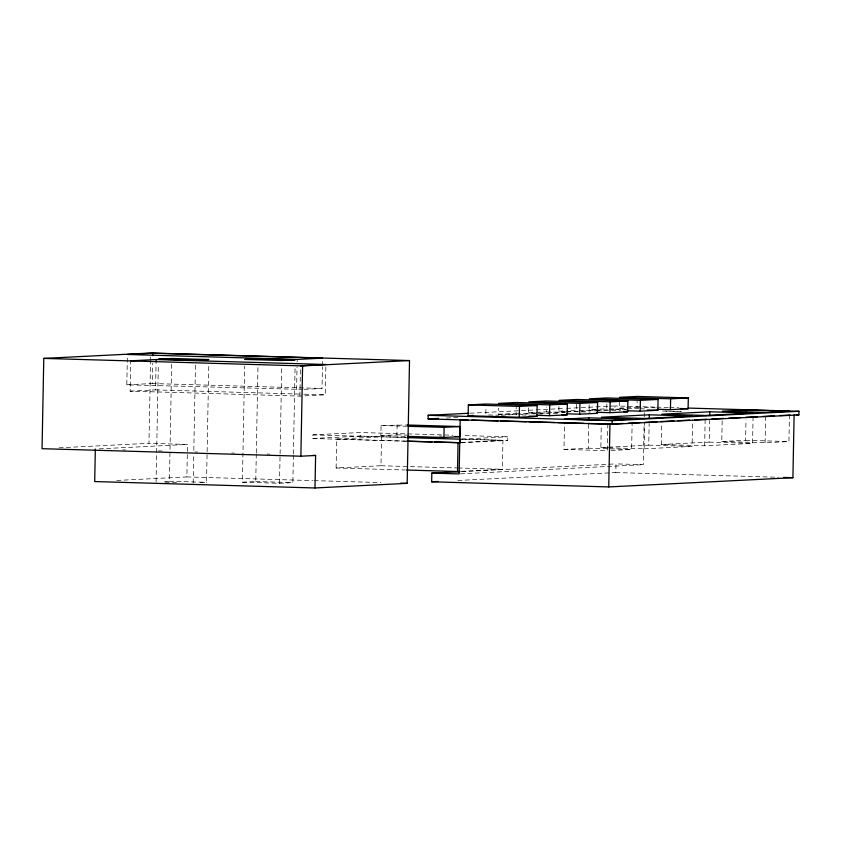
<?xml version="1.0" encoding="UTF-8"?>
<svg xmlns="http://www.w3.org/2000/svg" width="841" height="841" viewBox="0 0 841 841"><rect width="100%" height="100%" fill="white"/><g stroke="black" fill="none" stroke-linecap="round" stroke-linejoin="round"><path stroke-width="0.63" stroke-dasharray="4.21 3.15" d="M302.949 389.425L126.812 384.81L127.348 357.005M325.856 367.012L325.33 394.818L299.911 396.1L130.134 391.16L130.691 362.093M59.007 447.832L148.973 443.312L150.539 362.198M150.56 360.884L150.634 356.962M126.812 384.81L152.232 383.528L152.62 363.312M130.134 391.16L155.543 389.888L156.058 363.344M156.069 481.925L158.329 364.363M164.563 481.494L169.409 481.252L171.669 363.701M116.773 480.453L186.881 476.931L187.501 444.437L148.973 443.312M193.188 482.997L193.714 455.57M193.819 450.345L195.469 364.142M200.463 482.639L206.529 482.335L208.789 364.773M293.393 455.181L292.868 482.608L279.527 483.281L242.408 482.198L244.647 365.951M242.408 482.198L255.748 481.525L256.284 454.098M256.305 452.794L257.987 365.278M279.527 483.281L281.756 367.023M293.414 453.877L295.096 366.361M296.6 389.74L297.031 366.991M297.136 361.935L297.178 359.412M299.911 396.1L300.489 365.761M405.509 441.199L312.831 438.497L312.905 434.892L360.284 432.516L452.963 435.207M304.221 389.362L322.019 388.468L322.429 366.981M322.45 365.719L322.576 359.401M336.116 467.985L336.673 439.097L381.53 436.847L380.973 465.735L336.116 467.985L405.299 469.993M312.831 438.497L360.211 436.122L360.284 432.516M405.309 436.332L380.857 435.627L381.057 425.514L407.422 425.01M380.857 435.627L396.941 434.818L397.131 424.705M485.846 413.656L485.993 406.424M516.731 414.76L498.377 414.224L498.492 408.211M461.352 471.317L502.371 469.257L502.929 440.369L461.152 439.16M461.614 442.723L507.722 440.411L507.785 436.805L462.098 435.47M498.377 414.224L516.059 413.341L516.174 407.317M557.446 413.551L528.611 412.71L528.705 407.896M536.19 412.332L546.293 411.817L546.387 407.002M565.394 411.386L558.845 411.196L558.939 406.382M607.833 423.938L607.328 450.66L563.985 449.409L564.5 422.687M576.642 404.29L576.527 410.303L566.424 410.807M563.985 449.409L588.29 448.19L588.774 422.739M595.628 409.861L589.078 409.672L589.163 404.857M607.402 447.748L600.842 447.559L601.252 425.924M606.845 403.974L606.76 408.789L589.078 409.672M609.662 409.809L614.887 409.546L614.95 405.94L655.402 407.118M457.788 480.484L615.833 472.547L616.001 463.885L643.302 464.674L644.069 424.694M638.971 408.726L619.312 408.158L619.418 402.135M611.165 450.471L631.633 449.441L632.138 422.718M619.312 408.158L636.984 407.275L637.1 401.252M644.227 416.957L644.322 411.796M608.716 447.78L644.185 448.821L644.69 422.087M608.611 447.17L648.747 445.152L649.168 423.517M753.073 416.652L752.558 443.375L704.642 445.783L661.299 444.521L661.688 424.158M644.185 448.821L692.09 446.413L692.606 419.691M704.642 445.783L705.157 419.06M661.299 444.521L709.215 442.114L709.625 420.489M789.457 414.834L788.942 441.557L765.11 442.744L721.767 441.483L722.209 418.587M721.767 441.483L745.599 440.295L745.988 419.932M765.11 442.744L765.625 416.022M469.961 413.215L565.32 408.432M566.624 408.358L608.421 406.266M609.725 406.203L614.95 405.94M528.611 412.71L534.929 412.395M558.845 411.196L565.163 410.871M446.382 418.009L459.449 417.346M501.247 415.254L516.921 414.466M518.224 414.403L565.247 412.037M566.55 411.974L608.348 409.872M99.227 448.863L187.501 444.437M461.688 439.118L507.785 436.805M460.626 442.492L502.929 440.369M600.842 447.559L607.318 447.233M461.877 471.612L616.001 463.885M460.447 473.851L643.302 464.674M152.232 383.528L322.019 388.468M155.543 389.888L303.128 394.177M304.431 394.208L325.33 394.818M656.705 407.149L668.458 407.496M669.762 407.528L678.897 407.801M636.984 407.275L655.339 407.801M640.274 408.768L645.52 408.915M609.378 408.863L626.419 409.357M614.887 409.546L626.629 409.893M665.778 411.028L681.431 411.48M662.582 411.039L680.811 411.564M596.942 409.903L620.532 410.587M579.144 410.376L601.431 411.028M566.708 411.417L590.298 412.111M546.293 411.817L565.951 412.395M516.059 413.341L544.894 414.171M521.967 414.907L527.212 415.065M488.453 414.928L498.934 415.233M381.057 425.514L406.792 426.261M745.599 440.295L788.942 441.557M709.215 442.114L752.558 443.375M396.941 434.818L411.091 435.228M439.401 436.048L441.977 436.132M360.211 436.122L405.898 437.446M462.024 439.086L507.722 440.411M312.905 434.892L406.329 437.562M648.747 445.152L692.09 446.413M336.673 439.097L405.856 441.105M588.29 448.19L631.633 449.441M122.86 449.861L125.488 449.935M158.266 450.892L162.197 451.007M194.986 451.953L197.603 452.038M231.696 453.026L234.313 453.099M267.102 454.056L269.719 454.129M380.973 465.735L456.684 467.932M457.988 467.974L502.371 469.257M615.833 472.547L778.472 477.278M186.881 476.931L312.757 480.6M314.071 480.632L380.941 482.576M255.748 481.525L292.868 482.608M169.409 481.252L206.529 482.335M165.036 482.187L176.547 482.513"/><path stroke-width="1.26" d="M314.986 487.969L407.17 483.344L409.525 360.558L150.707 353.031L43.785 358.403L42.05 448.684L300.868 456.2L315.617 455.465L314.986 487.969L94.707 481.557L95.327 449.062M152.768 355.722L152.81 353.199L322.597 358.129L297.178 359.412L127.401 354.471L152.81 353.199M156.079 362.082L156.132 359.549L325.909 364.489L300.489 365.761M300.868 456.2L302.602 365.919L409.525 360.558M688.033 408.064L798.95 411.291L798.876 414.897L612.101 424.274L428.101 418.923L428.164 415.307L468.658 413.278M794.114 414.865L792.905 477.699L608.737 486.939L431.664 481.788L431.832 473.126L459.26 471.748M443.922 437.457L444.111 427.344L460.195 426.545L459.995 436.647L443.922 437.457L407.885 436.405M406.602 470.035L457.504 471.517L458.061 442.618L460.626 442.492M468.143 415.738L468.353 404.91L486.035 404.016L537.147 405.509L536.947 416.337L519.265 417.231L468.143 415.738L473.199 415.486M519.265 417.231L519.475 406.392L537.147 405.509M549.499 415.706L549.699 404.878L567.381 403.995L567.17 414.823L549.499 415.706L536.39 415.328M579.722 414.192L579.933 403.365L597.615 402.471L597.404 413.309L579.722 414.192L566.624 413.814M588.826 420.258L588.868 417.851L632.211 419.112L607.906 420.332L564.563 419.07L588.868 417.851M609.956 412.679L610.167 401.84L627.849 400.957L627.638 411.796L609.956 412.679L596.847 412.3M608.737 486.939L609.946 424.106L623.002 423.444M612.101 424.274L612.164 420.658L798.95 411.291M640.19 411.165L640.4 400.327L658.082 399.443L657.872 410.271L640.19 411.165L627.081 410.776M649.263 418.429L649.336 414.813L692.679 416.074L644.763 418.482L601.42 417.22L649.336 414.813M670.424 409.641L670.634 398.813L688.306 397.919L688.106 408.758L670.424 409.641L657.315 409.262M709.73 415.391L709.793 411.785L753.137 413.047L705.231 415.443L661.888 414.192L709.793 411.785M746.135 412.363L746.177 409.956L789.52 411.217L765.688 412.416L722.345 411.154L746.177 409.956M130.712 360.821L156.132 359.549M428.101 418.923L438.55 418.397M628.227 423.191L639.98 422.592M645.205 422.34L656.958 421.74M660.879 421.551L673.946 420.889M677.857 420.7L689.62 420.111M694.845 419.848L706.598 419.26M711.822 418.997L723.575 418.397M728.8 418.145L740.553 417.546M745.778 417.283L757.541 416.694M762.766 416.432L774.519 415.843M779.744 415.58L790.193 415.065M457.504 471.517L460.069 471.38M431.664 481.788L438.193 481.462M43.785 358.403L302.602 365.919M688.306 397.919L637.194 396.437L619.512 397.32L670.634 398.813M658.082 399.443L606.96 397.951L589.278 398.844L640.4 400.327M627.849 400.957L576.737 399.475L559.055 400.358L610.167 401.84M597.615 402.471L546.503 400.989L528.821 401.872L579.933 403.365M567.381 403.995L516.269 402.503L498.587 403.396L549.699 404.878M680.243 408.526L688.106 408.758M647.381 409.966L657.872 410.271M468.353 404.91L519.475 406.392M796.269 414.823L798.876 414.897M623.707 411.68L627.638 411.796M561.935 414.676L567.17 414.823M529.084 416.116L536.947 416.337M428.164 415.307L612.164 420.658M467.995 419.974L460.174 419.754L459.133 473.914L431.832 473.126M471.896 420.09L497.946 420.847M500.553 420.921L526.592 421.677M529.199 421.762L555.249 422.518M557.846 422.592L583.896 423.349M587.806 423.465L609.946 424.106M407.422 425.01L460.195 426.545M408.085 426.303L444.111 427.344M454.855 436.5L459.995 436.647M406.886 437.625L460.405 439.181L460.332 442.786L406.813 441.231M407.16 441.147L431.959 441.861M434.566 441.935L458.061 442.618M312.989 455.391L315.617 455.465M783.717 477.436L792.905 477.699M400.61 483.155L407.17 483.344M171.774 358.476L158.434 359.139L195.543 360.221L208.883 359.549L171.774 358.476M258.113 358.75L244.773 359.422L281.882 360.495L295.223 359.832L258.113 358.75"/></g></svg>
